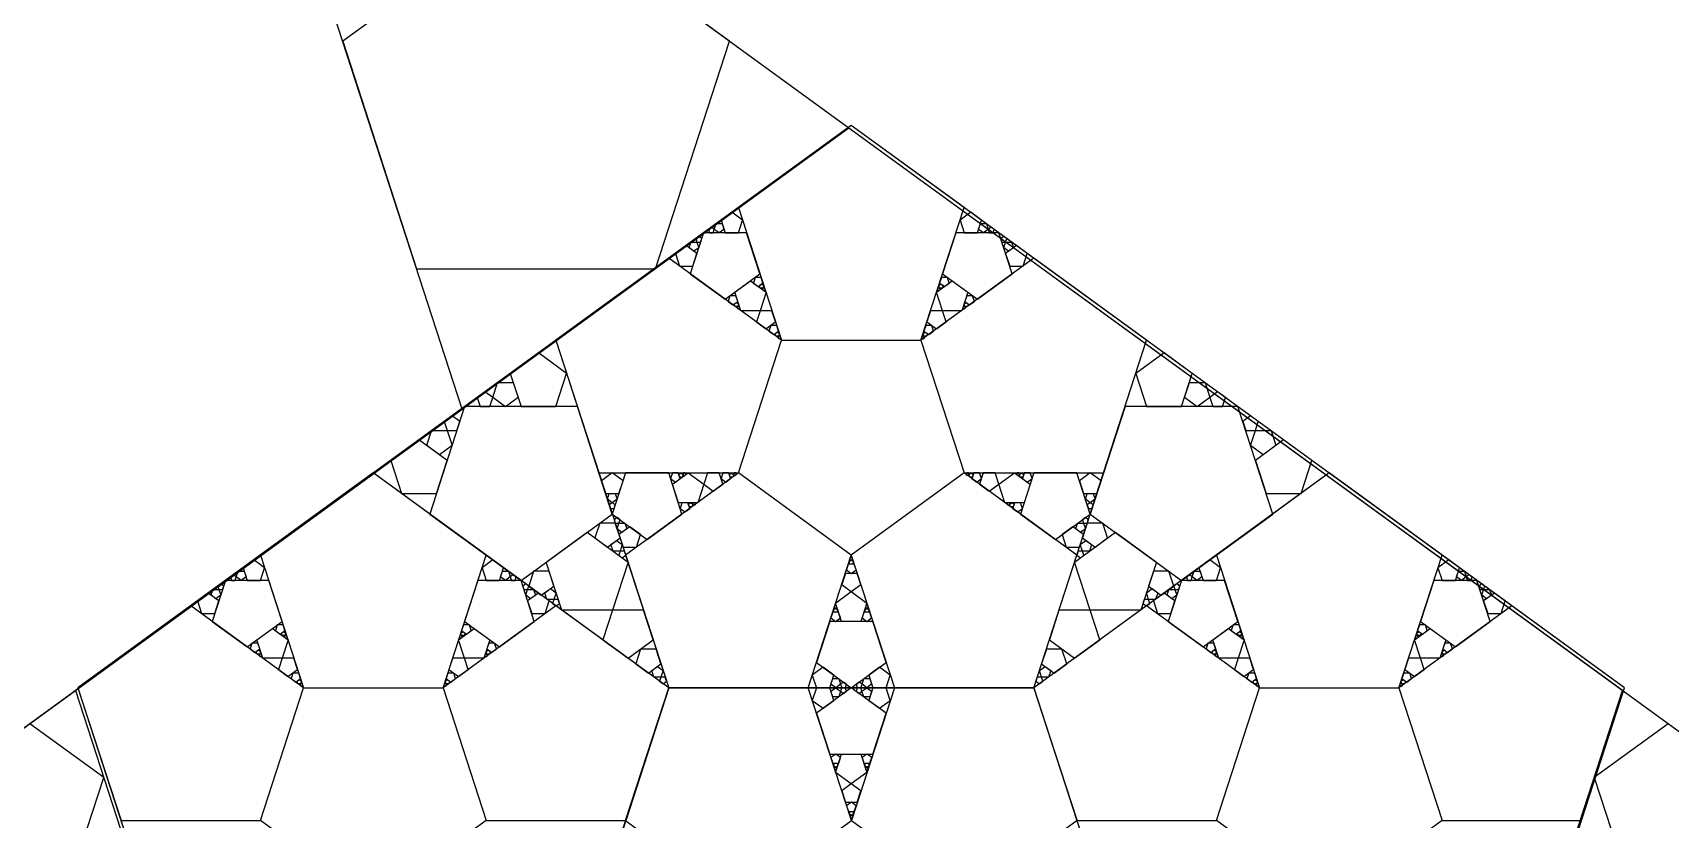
# Model space of a CAD drawing. Header units: inches. Extents: x -578 to 126, y -85 to 118.
# Drawn here: x -239.09 to -209.71, y 40.67 to 54.77 of the extents above; entities that cross this region are included whole.
import ezdxf

# ---------------------------------------------------------------- set-up
doc = ezdxf.new("R2010")
doc.units = ezdxf.units.IN
doc.header["$MEASUREMENT"] = 0
doc.layers.add('drawing', color=7, linetype='Continuous')

msp = doc.modelspace()

# ---------------------------------------------------------------- linework, layer by layer
for points in [[(-224.403, 45.408), (-226.427, 46.879), (-225.654, 49.259), (-223.152, 49.259), (-222.378, 46.879)], [(-230.954, 40.648), (-232.979, 39.177), (-235.003, 40.648), (-234.23, 43.028), (-231.727, 43.028)], [(-221.127, 43.028), (-219.103, 36.797), (-224.403, 32.947), (-229.703, 36.797), (-227.678, 43.028)], [(-217.852, 40.648), (-217.078, 43.028), (-214.576, 43.028), (-213.803, 40.648), (-215.827, 39.177)]]:
    msp.add_lwpolyline(points, close=True)
at = {"layer": 'drawing'}
for points in [[(-283.222, 95.766), (-378.328, 26.668), (-342.001, -85.135), (-224.444, -85.135), (-188.117, 26.668)], [(-231.382, 48.021), (-235.67, 61.217), (-249.545, 61.217), (-253.833, 48.021), (-242.607, 39.865)], [(-231.382, 48.021), (-235.67, 61.217), (-249.545, 61.217), (-253.833, 48.021), (-242.607, 39.865)], [(-232.201, 50.541), (-227.913, 50.541), (-226.588, 54.619), (-230.057, 57.139), (-233.526, 54.619)], [(-246.895, -16.037), (-201.992, -16.037), (-188.117, 26.668), (-224.444, 53.061), (-260.771, 26.668)], [(-246.895, -16.037), (-201.993, -16.037), (-188.117, 26.668), (-224.444, 53.061), (-260.771, 26.668)], [(-215.868, 26.668), (-210.568, 42.98), (-224.444, 53.061), (-238.32, 42.98), (-233.02, 26.668)], [(-224.403, 53.109), (-238.279, 43.028), (-232.979, 26.716), (-215.827, 26.716), (-210.527, 43.028)], [(-221.127, 43.028), (-219.103, 49.259), (-224.403, 53.109), (-229.703, 49.259), (-227.678, 43.028)], [(-221.127, 43.028), (-219.103, 49.259), (-224.403, 53.109), (-229.703, 49.259), (-227.678, 43.028)], [(-223.152, 49.259), (-222.378, 51.639), (-224.403, 53.109), (-226.427, 51.639), (-225.654, 49.259)], [(-226.427, 51.184), (-226.353, 51.411), (-226.547, 51.552), (-226.74, 51.411), (-226.666, 51.184)], [(-222.259, 51.552), (-222.452, 51.411), (-222.378, 51.184), (-222.139, 51.184), (-222.066, 51.411)], [(-226.28, 51.184), (-227.053, 51.184), (-227.292, 50.449), (-226.666, 49.994), (-226.041, 50.449)], [(-226.28, 51.184), (-227.053, 51.184), (-227.292, 50.449), (-226.666, 49.994), (-226.041, 50.449)], [(-227.192, 51.083), (-227.172, 51.02), (-227.106, 51.02), (-227.086, 51.083), (-227.139, 51.121)], [(-226.881, 51.184), (-226.86, 51.247), (-226.913, 51.285), (-226.967, 51.247), (-226.946, 51.184)], [(-226.773, 51.184), (-226.86, 51.247), (-226.827, 51.349), (-226.72, 51.349), (-226.687, 51.247)], [(-221.514, 50.449), (-221.753, 51.184), (-222.526, 51.184), (-222.765, 50.449), (-222.139, 49.994)], [(-221.514, 50.449), (-221.753, 51.184), (-222.526, 51.184), (-222.765, 50.449), (-222.139, 49.994)], [(-221.979, 51.349), (-221.945, 51.247), (-222.032, 51.184), (-222.119, 51.247), (-222.086, 51.349)], [(-221.892, 51.285), (-221.945, 51.247), (-221.925, 51.184), (-221.859, 51.184), (-221.839, 51.247)], [(-221.7, 51.02), (-221.634, 51.02), (-221.613, 51.083), (-221.667, 51.121), (-221.72, 51.083)], [(-227.559, 50.816), (-227.485, 50.589), (-227.246, 50.589), (-227.172, 50.816), (-227.366, 50.957)], [(-227.279, 51.02), (-227.172, 51.02), (-227.139, 50.918), (-227.226, 50.855), (-227.312, 50.918)], [(-221.667, 50.918), (-221.634, 51.02), (-221.526, 51.02), (-221.493, 50.918), (-221.58, 50.855)], [(-221.559, 50.589), (-221.321, 50.589), (-221.247, 50.816), (-221.44, 50.957), (-221.633, 50.816)], [(-225.654, 49.259), (-227.678, 50.73), (-229.703, 49.259), (-228.93, 46.879), (-226.427, 46.879)], [(-222.378, 46.879), (-219.876, 46.879), (-219.103, 49.259), (-221.127, 50.73), (-223.152, 49.259)], [(-225.932, 50.119), (-226.039, 49.789), (-226.387, 49.789), (-226.494, 50.119), (-226.213, 50.323)], [(-226.02, 50.386), (-226.127, 50.386), (-226.16, 50.285), (-226.074, 50.222), (-225.987, 50.285)], [(-225.972, 50.239), (-225.987, 50.194), (-226.035, 50.194), (-226.05, 50.239), (-226.011, 50.268)], [(-222.419, 49.789), (-222.766, 49.789), (-222.874, 50.119), (-222.593, 50.323), (-222.312, 50.119)], [(-222.771, 50.194), (-222.818, 50.194), (-222.833, 50.239), (-222.795, 50.268), (-222.756, 50.239)], [(-222.646, 50.285), (-222.679, 50.386), (-222.785, 50.386), (-222.818, 50.285), (-222.732, 50.222)], [(-226.474, 50.057), (-226.58, 50.057), (-226.613, 49.955), (-226.527, 49.893), (-226.441, 49.955)], [(-225.958, 50.194), (-225.987, 50.194), (-225.996, 50.166), (-225.973, 50.149), (-225.949, 50.166)], [(-222.809, 50.166), (-222.818, 50.194), (-222.848, 50.194), (-222.857, 50.166), (-222.833, 50.149)], [(-222.193, 49.955), (-222.226, 50.057), (-222.332, 50.057), (-222.365, 49.955), (-222.279, 49.893)], [(-226.426, 49.91), (-226.44, 49.865), (-226.488, 49.865), (-226.503, 49.91), (-226.464, 49.938)], [(-226.411, 49.865), (-226.44, 49.865), (-226.45, 49.837), (-226.426, 49.819), (-226.402, 49.837)], [(-225.826, 49.789), (-226.039, 49.789), (-226.105, 49.586), (-225.933, 49.461), (-225.76, 49.586)], [(-222.701, 49.586), (-222.766, 49.789), (-222.979, 49.789), (-223.045, 49.586), (-222.873, 49.461)], [(-222.356, 49.837), (-222.365, 49.865), (-222.395, 49.865), (-222.404, 49.837), (-222.38, 49.819)], [(-222.317, 49.865), (-222.365, 49.865), (-222.38, 49.91), (-222.341, 49.938), (-222.303, 49.91)], [(-225.74, 49.524), (-225.847, 49.524), (-225.88, 49.423), (-225.793, 49.36), (-225.707, 49.423)], [(-225.692, 49.377), (-225.707, 49.332), (-225.755, 49.332), (-225.77, 49.377), (-225.731, 49.405)], [(-223.051, 49.332), (-223.099, 49.332), (-223.113, 49.377), (-223.075, 49.405), (-223.036, 49.377)], [(-222.926, 49.423), (-222.959, 49.524), (-223.066, 49.524), (-223.098, 49.423), (-223.012, 49.36)], [(-225.678, 49.332), (-225.707, 49.332), (-225.716, 49.304), (-225.692, 49.287), (-225.669, 49.304)], [(-223.09, 49.304), (-223.099, 49.332), (-223.128, 49.332), (-223.137, 49.304), (-223.113, 49.287)], [(-229.703, 48.069), (-229.51, 48.664), (-230.016, 49.031), (-230.522, 48.664), (-230.328, 48.069)], [(-218.79, 49.031), (-219.296, 48.664), (-219.103, 48.069), (-218.477, 48.069), (-218.284, 48.664)], [(-230.609, 48.068), (-230.836, 48.233), (-230.75, 48.5), (-230.469, 48.5), (-230.382, 48.233)], [(-218.056, 48.5), (-217.969, 48.233), (-218.197, 48.068), (-218.424, 48.233), (-218.337, 48.5)], [(-230.89, 48.069), (-230.836, 48.233), (-230.976, 48.334), (-231.115, 48.233), (-231.062, 48.069)], [(-217.83, 48.334), (-217.969, 48.233), (-217.916, 48.069), (-217.744, 48.069), (-217.69, 48.233)], [(-229.316, 48.069), (-231.341, 48.069), (-231.966, 46.143), (-230.328, 44.953), (-228.691, 46.143)], [(-231.706, 47.804), (-231.652, 47.64), (-231.48, 47.64), (-231.427, 47.804), (-231.566, 47.905)], [(-216.839, 46.143), (-217.465, 48.069), (-219.489, 48.069), (-220.115, 46.143), (-218.477, 44.953)], [(-216.839, 46.143), (-217.465, 48.069), (-219.489, 48.069), (-220.115, 46.143), (-218.477, 44.953)], [(-217.326, 47.64), (-217.153, 47.64), (-217.1, 47.804), (-217.239, 47.905), (-217.379, 47.804)], [(-231.933, 47.64), (-231.652, 47.64), (-231.566, 47.373), (-231.793, 47.207), (-232.02, 47.373)], [(-217.24, 47.373), (-217.153, 47.64), (-216.872, 47.64), (-216.785, 47.373), (-217.013, 47.207)], [(-232.666, 47.106), (-232.472, 46.511), (-231.847, 46.511), (-231.654, 47.106), (-232.16, 47.474)], [(-216.959, 46.511), (-216.333, 46.511), (-216.14, 47.106), (-216.646, 47.474), (-217.152, 47.106)], [(-227.678, 43.028), (-232.979, 46.879), (-238.279, 43.028), (-236.254, 36.797), (-229.703, 36.797)], [(-227.678, 43.028), (-232.979, 46.879), (-238.279, 43.028), (-236.254, 36.797), (-229.703, 36.797)], [(-231.727, 43.028), (-230.954, 45.408), (-232.979, 46.879), (-235.003, 45.408), (-234.23, 43.028)], [(-228.497, 46.738), (-228.691, 46.879), (-228.884, 46.738), (-228.81, 46.511), (-228.571, 46.511)], [(-228.452, 46.879), (-228.691, 46.143), (-228.065, 45.689), (-227.44, 46.143), (-227.678, 46.879)], [(-228.452, 46.879), (-228.691, 46.143), (-228.065, 45.689), (-227.44, 46.143), (-227.678, 46.879)], [(-226.427, 46.879), (-228.452, 45.408), (-227.678, 43.028), (-225.176, 43.028), (-224.403, 45.408)], [(-227.613, 46.879), (-227.646, 46.778), (-227.559, 46.715), (-227.473, 46.778), (-227.506, 46.879)], [(-227.332, 46.88), (-227.051, 46.676), (-227.158, 46.346), (-227.505, 46.346), (-227.613, 46.676)], [(-227.458, 46.879), (-227.42, 46.851), (-227.434, 46.805), (-227.482, 46.805), (-227.497, 46.851)], [(-227.411, 46.879), (-227.42, 46.851), (-227.396, 46.834), (-227.372, 46.851), (-227.381, 46.879)], [(-226.985, 46.879), (-227.051, 46.676), (-226.878, 46.551), (-226.706, 46.676), (-226.772, 46.879)], [(-226.706, 46.879), (-226.739, 46.778), (-226.653, 46.715), (-226.567, 46.778), (-226.6, 46.879)], [(-226.552, 46.879), (-226.513, 46.851), (-226.528, 46.805), (-226.576, 46.805), (-226.59, 46.851)], [(-226.504, 46.879), (-226.513, 46.851), (-226.489, 46.834), (-226.466, 46.851), (-226.475, 46.879)], [(-224.403, 45.408), (-223.63, 43.028), (-221.127, 43.028), (-220.354, 45.408), (-222.378, 46.879)], [(-222.316, 46.834), (-222.293, 46.851), (-222.302, 46.879), (-222.331, 46.879), (-222.34, 46.851)], [(-222.278, 46.805), (-222.293, 46.851), (-222.254, 46.879), (-222.215, 46.851), (-222.23, 46.805)], [(-222.153, 46.715), (-222.067, 46.778), (-222.1, 46.879), (-222.206, 46.879), (-222.239, 46.778)], [(-221.927, 46.551), (-221.755, 46.676), (-221.821, 46.879), (-222.034, 46.879), (-222.1, 46.676)], [(-221.648, 46.346), (-221.755, 46.676), (-221.474, 46.88), (-221.193, 46.676), (-221.3, 46.346)], [(-221.41, 46.834), (-221.386, 46.851), (-221.395, 46.879), (-221.424, 46.879), (-221.433, 46.851)], [(-221.371, 46.805), (-221.386, 46.851), (-221.347, 46.879), (-221.309, 46.851), (-221.323, 46.805)], [(-220.741, 45.689), (-220.115, 46.143), (-220.354, 46.879), (-221.127, 46.879), (-221.366, 46.143)], [(-221.246, 46.715), (-221.16, 46.778), (-221.193, 46.879), (-221.3, 46.879), (-221.332, 46.778)], [(-219.103, 36.797), (-212.552, 36.797), (-210.527, 43.028), (-215.827, 46.879), (-221.127, 43.028)], [(-219.103, 36.797), (-212.552, 36.797), (-210.527, 43.028), (-215.827, 46.879), (-221.127, 43.028)], [(-219.922, 46.738), (-220.115, 46.879), (-220.308, 46.738), (-220.234, 46.511), (-219.995, 46.511)], [(-214.576, 43.028), (-213.803, 45.408), (-215.827, 46.879), (-217.852, 45.408), (-217.078, 43.028)], [(-228.604, 46.409), (-228.691, 46.346), (-228.778, 46.409), (-228.744, 46.511), (-228.637, 46.511)], [(-220.028, 46.409), (-220.115, 46.346), (-220.202, 46.409), (-220.169, 46.511), (-220.061, 46.511)], [(-228.637, 46.307), (-228.691, 46.346), (-228.744, 46.307), (-228.724, 46.245), (-228.658, 46.245)], [(-227.44, 46.346), (-227.472, 46.245), (-227.386, 46.182), (-227.3, 46.245), (-227.333, 46.346)], [(-227.285, 46.346), (-227.247, 46.318), (-227.261, 46.273), (-227.309, 46.273), (-227.324, 46.318)], [(-227.237, 46.346), (-227.247, 46.318), (-227.223, 46.301), (-227.199, 46.318), (-227.208, 46.346)], [(-221.583, 46.301), (-221.559, 46.318), (-221.568, 46.346), (-221.598, 46.346), (-221.607, 46.318)], [(-221.544, 46.273), (-221.559, 46.318), (-221.52, 46.346), (-221.482, 46.318), (-221.496, 46.273)], [(-221.419, 46.182), (-221.333, 46.245), (-221.366, 46.346), (-221.473, 46.346), (-221.506, 46.245)], [(-220.062, 46.307), (-220.115, 46.346), (-220.168, 46.307), (-220.148, 46.245), (-220.082, 46.245)], [(-228.637, 45.98), (-228.916, 45.98), (-229.002, 45.714), (-228.777, 45.55), (-228.551, 45.714)], [(-228.637, 45.98), (-228.572, 45.98), (-228.551, 46.042), (-228.605, 46.081), (-228.658, 46.042)], [(-228.605, 45.877), (-228.572, 45.98), (-228.464, 45.98), (-228.431, 45.877), (-228.518, 45.814)], [(-228.497, 45.548), (-228.258, 45.548), (-228.185, 45.776), (-228.378, 45.916), (-228.571, 45.776)], [(-220.621, 45.776), (-220.547, 45.548), (-220.308, 45.548), (-220.234, 45.776), (-220.428, 45.916)], [(-220.341, 45.98), (-220.234, 45.98), (-220.201, 45.877), (-220.288, 45.814), (-220.375, 45.877)], [(-220.254, 46.042), (-220.234, 45.98), (-220.168, 45.98), (-220.148, 46.042), (-220.201, 46.081)], [(-219.803, 45.714), (-219.889, 45.98), (-220.168, 45.98), (-220.254, 45.714), (-220.029, 45.55)], [(-228.406, 45.281), (-228.687, 44.417), (-229.596, 44.417), (-229.877, 45.281), (-229.142, 45.816)], [(-228.512, 45.596), (-228.551, 45.477), (-228.676, 45.477), (-228.715, 45.596), (-228.613, 45.669)], [(-219.209, 44.417), (-220.118, 44.417), (-220.399, 45.281), (-219.664, 45.816), (-218.928, 45.281)], [(-220.13, 45.477), (-220.255, 45.477), (-220.294, 45.596), (-220.192, 45.669), (-220.091, 45.596)], [(-235.003, 44.953), (-234.929, 45.181), (-235.122, 45.321), (-235.316, 45.181), (-235.242, 44.953)], [(-230.835, 45.321), (-231.028, 45.181), (-230.954, 44.953), (-230.715, 44.953), (-230.641, 45.181)], [(-228.474, 45.477), (-228.551, 45.477), (-228.575, 45.403), (-228.512, 45.358), (-228.45, 45.403)], [(-224.442, 45.29), (-224.403, 45.318), (-224.364, 45.29), (-224.379, 45.244), (-224.427, 45.244)], [(-224.427, 45.335), (-224.403, 45.318), (-224.379, 45.335), (-224.388, 45.363), (-224.417, 45.363)], [(-220.231, 45.403), (-220.255, 45.477), (-220.332, 45.477), (-220.355, 45.403), (-220.293, 45.358)], [(-217.852, 44.953), (-217.778, 45.181), (-217.971, 45.321), (-218.164, 45.181), (-218.091, 44.953)], [(-213.683, 45.321), (-213.877, 45.181), (-213.803, 44.953), (-213.564, 44.953), (-213.49, 45.181)], [(-234.855, 44.953), (-235.629, 44.953), (-235.868, 44.218), (-235.242, 43.764), (-234.616, 44.218)], [(-234.855, 44.953), (-235.629, 44.953), (-235.868, 44.218), (-235.242, 43.764), (-234.616, 44.218)], [(-235.456, 44.953), (-235.436, 45.016), (-235.489, 45.055), (-235.542, 45.016), (-235.522, 44.953)], [(-235.349, 44.953), (-235.436, 45.016), (-235.403, 45.118), (-235.295, 45.118), (-235.262, 45.016)], [(-230.09, 44.218), (-230.328, 44.953), (-231.102, 44.953), (-231.341, 44.218), (-230.715, 43.764)], [(-230.554, 45.118), (-230.521, 45.016), (-230.608, 44.953), (-230.695, 45.016), (-230.662, 45.118)], [(-230.468, 45.055), (-230.521, 45.016), (-230.501, 44.953), (-230.435, 44.953), (-230.415, 45.016)], [(-229.824, 45.117), (-230.103, 45.117), (-230.189, 44.852), (-229.964, 44.688), (-229.738, 44.852)], [(-224.575, 44.878), (-224.403, 44.752), (-224.23, 44.878), (-224.296, 45.08), (-224.509, 45.08)], [(-224.489, 45.143), (-224.403, 45.08), (-224.317, 45.143), (-224.35, 45.244), (-224.456, 45.244)], [(-218.617, 44.852), (-218.703, 45.117), (-218.982, 45.117), (-219.068, 44.852), (-218.842, 44.688)], [(-217.704, 44.953), (-218.477, 44.953), (-218.716, 44.218), (-218.091, 43.764), (-217.465, 44.218)], [(-217.704, 44.953), (-218.477, 44.953), (-218.716, 44.218), (-218.091, 43.764), (-217.465, 44.218)], [(-218.305, 44.953), (-218.285, 45.016), (-218.338, 45.055), (-218.391, 45.016), (-218.371, 44.953)], [(-218.198, 44.953), (-218.285, 45.016), (-218.251, 45.118), (-218.144, 45.118), (-218.111, 45.016)], [(-212.938, 44.218), (-213.177, 44.953), (-213.95, 44.953), (-214.189, 44.218), (-213.564, 43.764)], [(-212.938, 44.218), (-213.177, 44.953), (-213.95, 44.953), (-214.189, 44.218), (-213.564, 43.764)], [(-213.403, 45.118), (-213.37, 45.016), (-213.457, 44.953), (-213.543, 45.016), (-213.51, 45.118)], [(-213.316, 45.055), (-213.37, 45.016), (-213.349, 44.953), (-213.284, 44.953), (-213.263, 45.016)], [(-236.135, 44.586), (-236.061, 44.358), (-235.822, 44.358), (-235.748, 44.586), (-235.941, 44.726)], [(-235.855, 44.79), (-235.748, 44.79), (-235.714, 44.688), (-235.801, 44.624), (-235.888, 44.688)], [(-235.768, 44.852), (-235.748, 44.79), (-235.682, 44.79), (-235.661, 44.852), (-235.715, 44.891)], [(-230.275, 44.79), (-230.209, 44.79), (-230.189, 44.852), (-230.242, 44.891), (-230.296, 44.852)], [(-230.243, 44.688), (-230.209, 44.79), (-230.102, 44.79), (-230.069, 44.688), (-230.156, 44.624)], [(-230.135, 44.358), (-229.896, 44.358), (-229.822, 44.586), (-230.016, 44.726), (-230.209, 44.586)], [(-229.699, 44.733), (-229.737, 44.614), (-229.863, 44.614), (-229.901, 44.733), (-229.8, 44.807)], [(-224.684, 44.548), (-224.403, 44.752), (-224.122, 44.548), (-224.229, 44.218), (-224.576, 44.218)], [(-218.943, 44.614), (-219.068, 44.614), (-219.107, 44.733), (-219.006, 44.807), (-218.904, 44.733)], [(-218.983, 44.586), (-218.909, 44.358), (-218.67, 44.358), (-218.597, 44.586), (-218.79, 44.726)], [(-218.704, 44.79), (-218.596, 44.79), (-218.563, 44.688), (-218.65, 44.624), (-218.737, 44.688)], [(-218.617, 44.852), (-218.596, 44.79), (-218.53, 44.79), (-218.51, 44.852), (-218.563, 44.891)], [(-213.124, 44.79), (-213.058, 44.79), (-213.038, 44.852), (-213.091, 44.891), (-213.144, 44.852)], [(-213.091, 44.688), (-213.058, 44.79), (-212.951, 44.79), (-212.918, 44.688), (-213.004, 44.624)], [(-212.984, 44.358), (-212.745, 44.358), (-212.671, 44.586), (-212.864, 44.726), (-213.058, 44.586)], [(-234.23, 43.028), (-236.254, 44.499), (-238.279, 43.028), (-237.505, 40.648), (-235.003, 40.648)], [(-230.954, 40.648), (-228.452, 40.648), (-227.678, 43.028), (-229.703, 44.499), (-231.727, 43.028)], [(-229.661, 44.614), (-229.737, 44.614), (-229.761, 44.541), (-229.699, 44.496), (-229.637, 44.541)], [(-228.129, 44.417), (-228.687, 44.417), (-228.86, 43.886), (-228.408, 43.558), (-227.957, 43.886)], [(-224.769, 44.281), (-224.683, 44.218), (-224.597, 44.281), (-224.63, 44.382), (-224.736, 44.382)], [(-224.722, 44.427), (-224.683, 44.456), (-224.644, 44.427), (-224.659, 44.382), (-224.707, 44.382)], [(-224.707, 44.473), (-224.683, 44.456), (-224.659, 44.473), (-224.668, 44.501), (-224.698, 44.501)], [(-224.209, 44.281), (-224.123, 44.218), (-224.037, 44.281), (-224.069, 44.382), (-224.176, 44.382)], [(-224.161, 44.427), (-224.123, 44.456), (-224.084, 44.427), (-224.099, 44.382), (-224.147, 44.382)], [(-224.146, 44.473), (-224.123, 44.456), (-224.099, 44.473), (-224.108, 44.501), (-224.137, 44.501)], [(-217.078, 43.028), (-219.103, 44.499), (-221.127, 43.028), (-220.354, 40.648), (-217.852, 40.648)], [(-219.946, 43.886), (-220.118, 44.417), (-220.676, 44.417), (-220.849, 43.886), (-220.397, 43.558)], [(-219.044, 44.541), (-219.068, 44.614), (-219.145, 44.614), (-219.169, 44.541), (-219.107, 44.496)], [(-213.803, 40.648), (-211.3, 40.648), (-210.527, 43.028), (-212.552, 44.499), (-214.576, 43.028)], [(-234.508, 43.889), (-234.615, 43.558), (-234.962, 43.558), (-235.07, 43.889), (-234.789, 44.093)], [(-234.596, 44.155), (-234.702, 44.155), (-234.735, 44.054), (-234.649, 43.992), (-234.563, 44.054)], [(-230.995, 43.558), (-231.342, 43.558), (-231.449, 43.889), (-231.168, 44.093), (-230.887, 43.889)], [(-231.222, 44.054), (-231.255, 44.155), (-231.361, 44.155), (-231.394, 44.054), (-231.308, 43.992)], [(-225.028, 43.483), (-224.403, 43.028), (-223.777, 43.483), (-224.016, 44.218), (-224.789, 44.218)], [(-225.028, 43.483), (-224.403, 43.028), (-223.777, 43.483), (-224.016, 44.218), (-224.789, 44.218)], [(-217.356, 43.889), (-217.464, 43.558), (-217.811, 43.558), (-217.918, 43.889), (-217.637, 44.093)], [(-217.445, 44.155), (-217.551, 44.155), (-217.584, 44.054), (-217.498, 43.992), (-217.412, 44.054)], [(-213.843, 43.558), (-214.191, 43.558), (-214.298, 43.889), (-214.017, 44.093), (-213.736, 43.889)], [(-214.07, 44.054), (-214.103, 44.155), (-214.21, 44.155), (-214.243, 44.054), (-214.156, 43.992)], [(-235.049, 43.826), (-235.156, 43.826), (-235.189, 43.725), (-235.103, 43.662), (-235.016, 43.725)], [(-234.548, 44.009), (-234.563, 43.963), (-234.611, 43.963), (-234.626, 44.009), (-234.587, 44.037)], [(-234.534, 43.963), (-234.563, 43.963), (-234.572, 43.935), (-234.548, 43.918), (-234.524, 43.935)], [(-231.385, 43.935), (-231.394, 43.963), (-231.423, 43.963), (-231.433, 43.935), (-231.409, 43.918)], [(-231.346, 43.963), (-231.394, 43.963), (-231.409, 44.009), (-231.37, 44.037), (-231.332, 44.009)], [(-230.768, 43.725), (-230.801, 43.826), (-230.908, 43.826), (-230.941, 43.725), (-230.855, 43.662)], [(-217.898, 43.826), (-218.004, 43.826), (-218.037, 43.725), (-217.951, 43.662), (-217.865, 43.725)], [(-217.397, 44.009), (-217.412, 43.963), (-217.459, 43.963), (-217.474, 44.009), (-217.435, 44.037)], [(-217.382, 43.963), (-217.412, 43.963), (-217.421, 43.935), (-217.397, 43.918), (-217.373, 43.935)], [(-214.234, 43.935), (-214.243, 43.963), (-214.272, 43.963), (-214.281, 43.935), (-214.257, 43.918)], [(-214.195, 43.963), (-214.243, 43.963), (-214.258, 44.009), (-214.219, 44.037), (-214.18, 44.009)], [(-213.617, 43.725), (-213.65, 43.826), (-213.756, 43.826), (-213.789, 43.725), (-213.703, 43.662)], [(-235.001, 43.679), (-235.016, 43.634), (-235.064, 43.634), (-235.079, 43.679), (-235.04, 43.708)], [(-234.987, 43.634), (-235.016, 43.634), (-235.025, 43.606), (-235.002, 43.589), (-234.978, 43.606)], [(-234.402, 43.558), (-234.615, 43.558), (-234.681, 43.356), (-234.509, 43.231), (-234.336, 43.356)], [(-231.276, 43.356), (-231.342, 43.558), (-231.555, 43.558), (-231.621, 43.356), (-231.449, 43.231)], [(-230.932, 43.606), (-230.941, 43.634), (-230.97, 43.634), (-230.979, 43.606), (-230.956, 43.589)], [(-230.893, 43.634), (-230.941, 43.634), (-230.956, 43.679), (-230.917, 43.708), (-230.878, 43.679)], [(-227.904, 43.722), (-228.183, 43.722), (-228.269, 43.457), (-228.043, 43.293), (-227.818, 43.457)], [(-220.537, 43.457), (-220.623, 43.722), (-220.902, 43.722), (-220.988, 43.457), (-220.762, 43.293)], [(-217.85, 43.679), (-217.865, 43.634), (-217.913, 43.634), (-217.927, 43.679), (-217.889, 43.708)], [(-217.835, 43.634), (-217.865, 43.634), (-217.874, 43.606), (-217.85, 43.589), (-217.826, 43.606)], [(-217.251, 43.558), (-217.464, 43.558), (-217.529, 43.356), (-217.357, 43.231), (-217.185, 43.356)], [(-214.125, 43.356), (-214.191, 43.558), (-214.404, 43.558), (-214.47, 43.356), (-214.297, 43.231)], [(-213.78, 43.606), (-213.789, 43.634), (-213.819, 43.634), (-213.828, 43.606), (-213.804, 43.589)], [(-213.742, 43.634), (-213.789, 43.634), (-213.804, 43.679), (-213.766, 43.708), (-213.727, 43.679)], [(-234.316, 43.293), (-234.422, 43.293), (-234.455, 43.192), (-234.369, 43.129), (-234.283, 43.192)], [(-231.502, 43.192), (-231.535, 43.293), (-231.641, 43.293), (-231.674, 43.192), (-231.588, 43.129)], [(-227.779, 43.338), (-227.817, 43.219), (-227.943, 43.219), (-227.981, 43.338), (-227.88, 43.412)], [(-227.741, 43.219), (-227.817, 43.219), (-227.841, 43.146), (-227.779, 43.101), (-227.717, 43.146)], [(-224.909, 43.396), (-225.102, 43.255), (-225.028, 43.028), (-224.789, 43.028), (-224.716, 43.255)], [(-224.629, 43.193), (-224.595, 43.091), (-224.682, 43.028), (-224.769, 43.091), (-224.736, 43.193)], [(-224.123, 43.028), (-224.21, 43.091), (-224.177, 43.193), (-224.07, 43.193), (-224.037, 43.091)], [(-223.777, 43.028), (-223.703, 43.255), (-223.897, 43.396), (-224.09, 43.255), (-224.016, 43.028)], [(-220.965, 43.146), (-220.988, 43.219), (-221.065, 43.219), (-221.089, 43.146), (-221.027, 43.101)], [(-220.863, 43.219), (-220.988, 43.219), (-221.027, 43.338), (-220.926, 43.412), (-220.824, 43.338)], [(-217.164, 43.293), (-217.271, 43.293), (-217.304, 43.192), (-217.218, 43.129), (-217.132, 43.192)], [(-214.35, 43.192), (-214.383, 43.293), (-214.49, 43.293), (-214.523, 43.192), (-214.437, 43.129)], [(-234.268, 43.147), (-234.283, 43.101), (-234.331, 43.101), (-234.345, 43.147), (-234.307, 43.175)], [(-234.253, 43.101), (-234.283, 43.101), (-234.292, 43.073), (-234.268, 43.056), (-234.244, 43.073)], [(-231.665, 43.073), (-231.674, 43.101), (-231.704, 43.101), (-231.713, 43.073), (-231.689, 43.056)], [(-231.626, 43.101), (-231.674, 43.101), (-231.689, 43.147), (-231.65, 43.175), (-231.612, 43.147)], [(-227.679, 43.026), (-229.697, 36.793), (-224.393, 32.948), (-219.097, 36.804), (-221.128, 43.033)], [(-224.401, 40.65), (-225.177, 43.029), (-227.679, 43.026), (-228.45, 40.645), (-226.424, 39.177)], [(-225.029, 43.029), (-225.103, 42.801), (-224.909, 42.661), (-224.716, 42.802), (-224.79, 43.029)], [(-223.777, 42.576), (-224.404, 43.029), (-225.029, 42.574), (-224.789, 41.839), (-224.016, 41.84)], [(-223.777, 42.576), (-224.404, 43.029), (-225.029, 42.574), (-224.789, 41.839), (-224.016, 41.84)], [(-224.683, 43.03), (-224.596, 42.967), (-224.629, 42.865), (-224.736, 42.864), (-224.77, 42.966)], [(-224.576, 43.029), (-224.596, 42.967), (-224.543, 42.928), (-224.49, 42.967), (-224.51, 43.029)], [(-224.542, 43.129), (-224.595, 43.091), (-224.575, 43.028), (-224.509, 43.028), (-224.489, 43.091)], [(-222.375, 39.181), (-220.352, 40.654), (-221.128, 43.033), (-223.63, 43.03), (-224.401, 40.65)], [(-224.231, 43.028), (-224.21, 43.091), (-224.263, 43.129), (-224.317, 43.091), (-224.296, 43.028)], [(-224.264, 42.928), (-224.211, 42.967), (-224.231, 43.03), (-224.297, 43.03), (-224.317, 42.967)], [(-224.178, 42.865), (-224.211, 42.967), (-224.124, 43.03), (-224.037, 42.967), (-224.07, 42.865)], [(-223.897, 42.662), (-223.704, 42.803), (-223.778, 43.03), (-224.017, 43.03), (-224.09, 42.803)], [(-217.117, 43.147), (-217.131, 43.101), (-217.179, 43.101), (-217.194, 43.147), (-217.155, 43.175)], [(-217.102, 43.101), (-217.131, 43.101), (-217.14, 43.073), (-217.117, 43.056), (-217.093, 43.073)], [(-214.514, 43.073), (-214.523, 43.101), (-214.552, 43.101), (-214.561, 43.073), (-214.538, 43.056)], [(-214.475, 43.101), (-214.523, 43.101), (-214.538, 43.147), (-214.499, 43.175), (-214.46, 43.147)], [(-238.32, 39.865), (-237.814, 41.422), (-239.139, 42.385), (-240.464, 41.422), (-239.958, 39.865)], [(-209.749, 42.385), (-211.074, 41.422), (-210.568, 39.865), (-208.93, 39.865), (-208.424, 41.422)], [(-224.596, 41.777), (-224.682, 41.839), (-224.768, 41.777), (-224.735, 41.675), (-224.629, 41.675)], [(-224.121, 41.51), (-224.402, 41.305), (-224.683, 41.509), (-224.576, 41.839), (-224.229, 41.84)], [(-224.036, 41.777), (-224.122, 41.84), (-224.208, 41.777), (-224.175, 41.676), (-224.069, 41.676)], [(-224.643, 41.63), (-224.682, 41.602), (-224.721, 41.63), (-224.706, 41.675), (-224.658, 41.675)], [(-224.658, 41.584), (-224.682, 41.602), (-224.706, 41.584), (-224.697, 41.557), (-224.667, 41.557)], [(-224.083, 41.63), (-224.122, 41.602), (-224.161, 41.63), (-224.146, 41.676), (-224.098, 41.676)], [(-224.098, 41.585), (-224.122, 41.602), (-224.146, 41.585), (-224.136, 41.557), (-224.107, 41.557)], [(-224.229, 41.18), (-224.402, 41.305), (-224.574, 41.18), (-224.508, 40.977), (-224.295, 40.977)], [(-224.315, 40.915), (-224.401, 40.977), (-224.487, 40.915), (-224.454, 40.813), (-224.348, 40.813)], [(-224.362, 40.768), (-224.401, 40.74), (-224.44, 40.768), (-224.425, 40.813), (-224.377, 40.813)], [(-224.377, 40.723), (-224.401, 40.74), (-224.425, 40.723), (-224.416, 40.695), (-224.386, 40.695)]]:
    msp.add_lwpolyline(points, close=True, dxfattribs=at)

doc.saveas('drawing.dxf')
